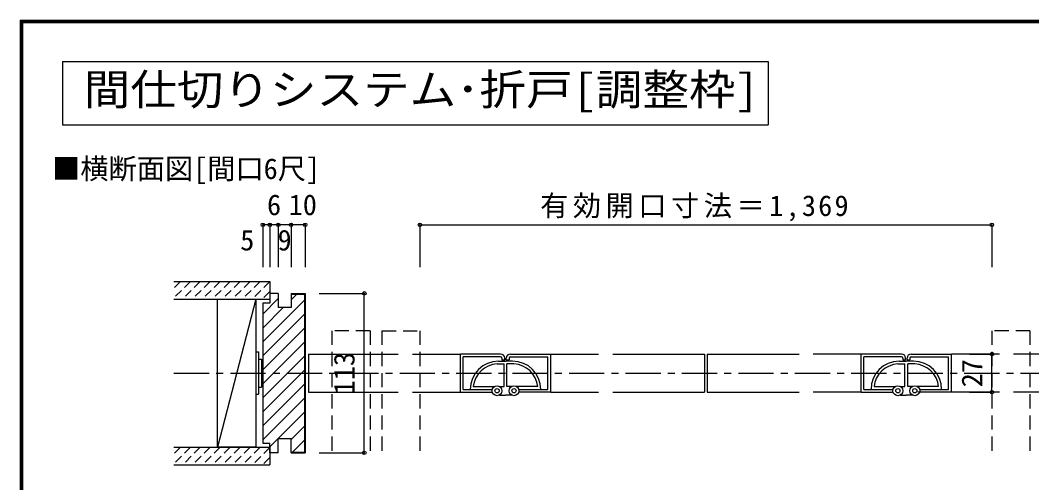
# Model space of a CAD drawing. Units: millimetres at full size, sheet at 1:5. Extents: x -973 to 977, y -718 to 696.
# Drawn here: x -973 to -257, y 368 to 696 of the extents above; entities that cross this region are included whole.
import ezdxf
from ezdxf.enums import TextEntityAlignment as Align

# ---------------------------------------------------------------- set-up
doc = ezdxf.new("R2010")
doc.units = ezdxf.units.MM
doc.header["$LTSCALE"] = 5
doc.header["$PDMODE"] = 32
doc.header["$PDSIZE"] = 2.5
for name, pattern in [('CHAIN1', [8, 5, -1, 1, -1]), ('DASHED1', [1.8, 1.2, -0.6]), ('DASHED2', [3, 2, -1])]:
    doc.linetypes.add(name, pattern=pattern)
for name, color, linetype in [('0-0', 2, 'DASHED2'), ('0-1', 4, 'CHAIN1'), ('0-2', 7, 'Continuous'), ('0-3', 2, 'Continuous'), ('0-4', 3, 'Continuous'), ('0-6', 6, 'Continuous'), ('0-7', 7, 'Continuous'), ('0-A', 7, 'Continuous'), ('0-B', 7, 'Continuous'), ('0-C', 4, 'DASHED1'), ('F-1', 6, 'Continuous')]:
    doc.layers.add(name, color=color, linetype=linetype)
doc.styles.add('ＭＳ ゴシック', font='')
doc.styles.get('ＭＳ ゴシック').set_extended_font_data('MS Gothic')

msp = doc.modelspace()

# ---------------------------------------------------------------- linework, layer by layer
at = {"layer": '0-0'}
for p, q in [((-725.45, 475.892), (-752.45, 475.892)), ((-752.45, 475.892), (-752.45, 389.392)), ((-725.45, 475.892), (-725.45, 389.392)), ((-717.05, 475.892), (-690.05, 475.892)), ((-717.05, 475.892), (-717.05, 389.392)), ((-690.05, 475.892), (-690.05, 389.392)), ((-257.81, 475.892), (-284.81, 475.892)), ((-284.81, 475.892), (-284.81, 389.392)), ((-257.81, 475.892), (-257.81, 389.392))]:
    msp.add_line(p, q, dxfattribs=at)
at = {"layer": '0-1'}
msp.add_line((-864.45, 445.892), (-108.41, 445.892), dxfattribs=at)
at = {"layer": '0-2'}
for p, q in [((-833.45, 498.392), (-806.45, 498.392)), ((-833.45, 393.392), (-833.45, 498.392)), ((-806.45, 498.392), (-833.45, 393.392)), ((-806.45, 498.392), (-806.45, 393.392)), ((-806.45, 393.392), (-833.45, 393.392))]:
    msp.add_line(p, q, dxfattribs=at)
at = {"layer": '0-3'}
for p, q in [((-864.45, 510.892), (-796.45, 510.892)), ((-796.45, 510.892), (-796.45, 498.392)), ((-864.45, 498.392), (-796.45, 498.392)), ((-864.45, 393.392), (-796.45, 393.392)), ((-796.45, 393.392), (-796.45, 380.892)), ((-864.45, 380.892), (-796.45, 380.892))]:
    msp.add_line(p, q, dxfattribs=at)
at = {"layer": '0-4'}
for p, q in [((-796.45, 502.392), (-796.45, 495.392)), ((-790.45, 502.392), (-796.45, 502.392)), ((-790.45, 502.392), (-790.45, 492.392)), ((-781.45, 502.392), (-781.45, 492.392)), ((-781.45, 502.392), (-771.45, 502.392)), ((-781.45, 501.892), (-771.95, 501.892)), ((-771.95, 501.892), (-771.95, 389.892)), ((-771.45, 502.392), (-771.45, 389.392)), ((-801.45, 495.392), (-801.45, 396.392)), ((-796.45, 495.392), (-801.45, 495.392)), ((-781.45, 492.392), (-790.45, 492.392)), ((-801.45, 396.392), (-796.45, 396.392)), ((-796.45, 389.392), (-796.45, 396.392)), ((-790.45, 389.392), (-790.45, 399.392)), ((-781.45, 399.392), (-790.45, 399.392)), ((-781.45, 389.392), (-781.45, 399.392)), ((-790.45, 389.392), (-796.45, 389.392)), ((-781.45, 389.892), (-771.95, 389.892)), ((-781.45, 389.392), (-771.45, 389.392))]:
    msp.add_line(p, q, dxfattribs=at)
at = {"layer": '0-6'}
for p, q in [((-768.95, 459.392), (-768.95, 432.392)), ((-768.95, 459.392), (-705.445, 459.392)), ((-695.445, 459.392), (-661.44, 459.392)), ((-597.44, 459.392), (-563.435, 459.392)), ((-486.43, 459.392), (-486.43, 432.392)), ((-486.43, 459.392), (-421.425, 459.392)), ((-377.407, 459.392), (-411.425, 459.392)), ((-279.415, 459.392), (-313.407, 459.392)), ((-205.91, 459.392), (-269.415, 459.392)), ((-768.95, 432.392), (-705.445, 432.392)), ((-695.445, 432.392), (-661.44, 432.392)), ((-597.44, 432.392), (-563.435, 432.392)), ((-553.435, 432.392), (-488.43, 432.392)), ((-486.43, 432.392), (-421.425, 432.392)), ((-377.407, 432.392), (-411.425, 432.392)), ((-279.415, 432.392), (-313.407, 432.392)), ((-205.91, 432.392), (-269.415, 432.392))]:
    msp.add_line(p, q, dxfattribs=at)
msp.add_lwpolyline([(-553.435, 459.392), (-488.43, 459.392), (-488.43, 432.392)], dxfattribs=at)
at = {"layer": '0-7'}
for p, q in [((-806.45, 460.892), (-804.45, 460.892)), ((-806.45, 460.892), (-806.45, 430.892)), ((-804.45, 460.892), (-804.45, 430.892)), ((-661.44, 432.392), (-661.44, 459.392)), ((-632.94, 459.392), (-661.44, 459.392)), ((-625.94, 459.392), (-597.44, 459.392)), ((-597.44, 432.392), (-597.44, 459.392)), ((-377.407, 432.392), (-377.407, 459.392)), ((-348.907, 459.392), (-377.407, 459.392)), ((-341.907, 459.392), (-313.407, 459.392)), ((-313.407, 432.392), (-313.407, 459.392)), ((-804.45, 455.892), (-802.45, 455.892)), ((-802.45, 455.892), (-802.45, 435.893)), ((-802.45, 454.892), (-801.45, 454.892)), ((-659.44, 434.392), (-659.44, 457.392)), ((-632.94, 457.392), (-659.44, 457.392)), ((-635.44, 452.364), (-630.44, 452.364)), ((-634.44, 454.392), (-629.44, 454.392)), ((-631.94, 456.392), (-631.94, 455.392)), ((-631.94, 455.392), (-629.94, 455.392)), ((-630.44, 436.392), (-630.44, 452.364)), ((-629.94, 455.392), (-629.94, 456.392)), ((-624.44, 454.392), (-629.44, 454.392)), ((-628.94, 455.392), (-628.94, 456.392)), ((-628.94, 455.392), (-626.94, 455.392)), ((-623.44, 452.364), (-628.44, 452.364)), ((-628.44, 436.392), (-628.44, 452.364)), ((-626.94, 456.392), (-626.94, 455.392)), ((-625.94, 457.392), (-599.44, 457.392)), ((-599.44, 434.392), (-599.44, 457.392)), ((-375.407, 434.392), (-375.407, 457.392)), ((-348.907, 457.392), (-375.407, 457.392)), ((-351.407, 452.364), (-346.407, 452.364)), ((-350.407, 454.392), (-345.407, 454.392)), ((-347.907, 456.392), (-347.907, 455.392)), ((-347.907, 455.392), (-345.907, 455.392)), ((-346.407, 436.392), (-346.407, 452.364)), ((-345.907, 455.392), (-345.907, 456.392)), ((-340.407, 454.392), (-345.407, 454.392)), ((-344.907, 455.392), (-344.907, 456.392)), ((-344.907, 455.392), (-342.907, 455.392)), ((-339.407, 452.364), (-344.407, 452.364)), ((-344.407, 436.392), (-344.407, 452.364)), ((-342.907, 456.392), (-342.907, 455.392)), ((-341.907, 457.392), (-315.407, 457.392)), ((-315.407, 434.392), (-315.407, 457.392)), ((-806.45, 430.892), (-804.45, 430.892)), ((-804.45, 435.893), (-802.45, 435.893)), ((-802.45, 436.892), (-801.45, 436.892)), ((-661.44, 432.392), (-638.794, 432.392)), ((-659.44, 434.392), (-638.794, 434.392)), ((-652.329, 436.392), (-637.243, 436.392)), ((-633.637, 436.392), (-630.44, 436.392)), ((-633.637, 430.392), (-629.44, 430.392)), ((-625.243, 430.392), (-629.44, 430.392)), ((-625.243, 436.392), (-628.44, 436.392)), ((-606.552, 436.392), (-621.637, 436.392)), ((-620.086, 434.392), (-599.44, 434.392)), ((-597.44, 432.392), (-620.086, 432.392)), ((-377.407, 432.392), (-354.761, 432.392)), ((-375.407, 434.392), (-354.761, 434.392)), ((-368.296, 436.392), (-353.21, 436.392)), ((-349.604, 436.392), (-346.407, 436.392)), ((-349.604, 430.392), (-345.407, 430.392)), ((-341.21, 430.392), (-345.407, 430.392)), ((-341.21, 436.392), (-344.407, 436.392)), ((-322.519, 436.392), (-337.604, 436.392)), ((-313.407, 432.392), (-337.15, 432.392)), ((-336.053, 434.392), (-315.407, 434.392))]:
    msp.add_line(p, q, dxfattribs=at)
for centre, radius in [((-635.44, 433.392), 3.5), ((-635.44, 433.392), 1.5), ((-623.44, 433.392), 3.5), ((-623.44, 433.392), 1.5), ((-351.407, 433.392), 3.5), ((-351.407, 433.392), 1.5), ((-339.407, 433.392), 3.5), ((-339.407, 433.392), 1.5)]:
    msp.add_circle(centre, radius, dxfattribs=at)
for centre, radius, start, end in [((-632.94, 456.392), 3, 0, 90), ((-625.94, 456.392), 3, 90, 180), ((-348.907, 456.392), 3, 0, 90), ((-341.907, 456.392), 3, 90, 180), ((-634.44, 434.392), 20, 90, 180), ((-634.44, 434.392), 18, 93.18474, 173.62063), ((-632.94, 456.392), 1, 0, 90), ((-625.94, 456.392), 1, 90, 180), ((-624.44, 434.392), 20, 0, 90), ((-624.44, 434.392), 18, 6.37937, 86.81526), ((-350.407, 434.392), 20, 90, 180), ((-350.407, 434.392), 18, 93.18474, 173.62063), ((-348.907, 456.392), 1, 0, 90), ((-341.907, 456.392), 1, 90, 180), ((-340.407, 434.392), 20, 0, 90), ((-340.407, 434.392), 18, 6.37937, 86.81526)]:
    msp.add_arc(centre, radius, start, end, dxfattribs=at)
at = {"layer": '0-A', "color": 3}
for p, q in [((-943.333, 666.667), (-943.333, 621.667)), ((-943.333, 666.667), (-443.333, 666.667)), ((-443.333, 666.667), (-443.333, 621.667)), ((-943.333, 621.667), (-443.333, 621.667))]:
    msp.add_line(p, q, dxfattribs=at)
at = {"layer": '0-B', "color": 4}
for p, q in [((-771.45, 550.892), (-801.45, 550.892)), ((-801.45, 550.892), (-801.45, 520.892)), ((-796.45, 550.892), (-796.45, 520.892)), ((-790.45, 550.892), (-790.45, 520.892)), ((-781.45, 550.892), (-781.45, 520.892)), ((-771.45, 550.892), (-771.45, 520.892)), ((-690.05, 550.892), (-284.81, 550.892)), ((-690.05, 550.892), (-690.05, 520.892)), ((-284.81, 550.892), (-284.81, 520.892)), ((-761.45, 502.392), (-729.54, 502.392)), ((-729.54, 389.392), (-729.54, 502.392)), ((-300.648, 459.392), (-284.697, 459.392)), ((-761.45, 389.392), (-729.54, 389.392))]:
    msp.add_line(p, q, dxfattribs=at)
msp.add_lwpolyline([(-300.648, 432.392), (-284.697, 432.392), (-284.697, 459.392)], dxfattribs=at)
at = {"layer": '0-B'}
for p in [(-801.45, 550.892), (-796.45, 550.892), (-790.45, 550.892), (-781.45, 550.892), (-771.45, 550.892), (-690.05, 550.892), (-284.81, 550.892), (-729.54, 502.392), (-284.697, 459.392), (-284.697, 432.392), (-729.54, 389.392)]:
    msp.add_point(p, dxfattribs=at)
at = {"layer": '0-C'}
for p, q in [((-859.872, 510.892), (-864.45, 506.314)), ((-852.801, 510.892), (-864.45, 499.243)), ((-845.73, 510.892), (-858.23, 498.392)), ((-838.659, 510.892), (-851.159, 498.392)), ((-831.588, 510.892), (-844.088, 498.392)), ((-824.517, 510.892), (-837.017, 498.392)), ((-817.446, 510.892), (-829.946, 498.392)), ((-810.375, 510.892), (-822.875, 498.392)), ((-803.304, 510.892), (-815.804, 498.392)), ((-796.45, 510.674), (-808.732, 498.392)), ((-796.45, 503.603), (-801.661, 498.392)), ((-859.872, 393.392), (-864.45, 388.814)), ((-852.801, 393.392), (-864.45, 381.743)), ((-845.73, 393.392), (-858.23, 380.892)), ((-838.659, 393.392), (-851.159, 380.892)), ((-831.588, 393.392), (-844.088, 380.892)), ((-824.517, 393.392), (-837.017, 380.892)), ((-817.446, 393.392), (-829.946, 380.892)), ((-810.375, 393.392), (-822.875, 380.892)), ((-803.304, 393.392), (-815.804, 380.892)), ((-796.45, 393.174), (-808.732, 380.892)), ((-796.45, 386.103), (-801.661, 380.892))]:
    msp.add_line(p, q, dxfattribs=at)
at = {"layer": '0-C', "linetype": 'Continuous'}
for p, q in [((-796.45, 501.976), (-796.034, 502.392)), ((-781.45, 497.853), (-777.412, 501.892)), ((-801.45, 487.753), (-790.45, 498.753)), ((-801.45, 467.954), (-771.95, 497.454)), ((-801.45, 477.853), (-786.912, 492.392)), ((-801.45, 458.054), (-771.95, 487.554)), ((-801.45, 448.155), (-771.95, 477.655)), ((-801.45, 438.255), (-771.95, 467.755)), ((-801.45, 428.356), (-771.95, 457.856)), ((-801.45, 418.456), (-771.95, 447.956)), ((-801.45, 408.557), (-771.95, 438.057)), ((-801.45, 398.657), (-771.95, 428.157)), ((-796.45, 393.758), (-771.95, 418.258)), ((-781.45, 398.858), (-771.95, 408.358)), ((-780.517, 389.892), (-771.95, 398.459)), ((-790.917, 389.392), (-790.45, 389.858))]:
    msp.add_line(p, q, dxfattribs=at)
at = {"layer": 'F-1'}
for p, q in [((-973.347, 695.833), (-973.347, -700.833)), ((-973.347, 695.833), (976.653, 695.833)), ((-972.514, 695.833), (-972.514, -700.833)), ((-971.68, 695.833), (-971.68, -700.833)), ((-973.347, 695), (976.653, 695)), ((-973.347, 694.167), (976.653, 694.167))]:
    msp.add_line(p, q, dxfattribs=at)

# ---------------------------------------------------------------- texts
at = {"layer": '0-A', "color": 3, "style": 'ＭＳ ゴシック', "width": 1.1}
msp.add_text('間仕切りシステム･折戸[調整枠]', height=21.99, dxfattribs=at).set_placement((-928.333, 629.167), align=Align.BOTTOM_LEFT)
at = {"layer": '0-A', "style": 'ＭＳ ゴシック'}
msp.add_text('■横断面図[間口6尺]', height=14.66, dxfattribs=at).set_placement((-950.772, 578.97), align=Align.BOTTOM_LEFT)
at = {"layer": '0-B', "style": 'ＭＳ ゴシック'}
for s, p in [('6', (-798.45, 553.392)), ('10', (-783.068, 553.392)), ('5', (-817.434, 528.392)), ('9', (-790.95, 528.392))]:
    msp.add_text(s, height=14.66, dxfattribs=at).set_placement(p, align=Align.BOTTOM_LEFT)
for s, p in [('113', (-732.04, 430.892)), ('27', (-287.197, 435.892))]:
    msp.add_text(s, height=14.66, rotation=90, dxfattribs=at).set_placement(p, align=Align.BOTTOM_LEFT)
at = {"layer": '0-B', "insert": (-604.93, 553.392), "char_height": 14.66, "attachment_point": 7, "style": 'ＭＳ ゴシック'}
msp.add_mtext('\\T1.16;有効開口寸法＝1,369', dxfattribs=at)

doc.saveas('drawing.dxf')
